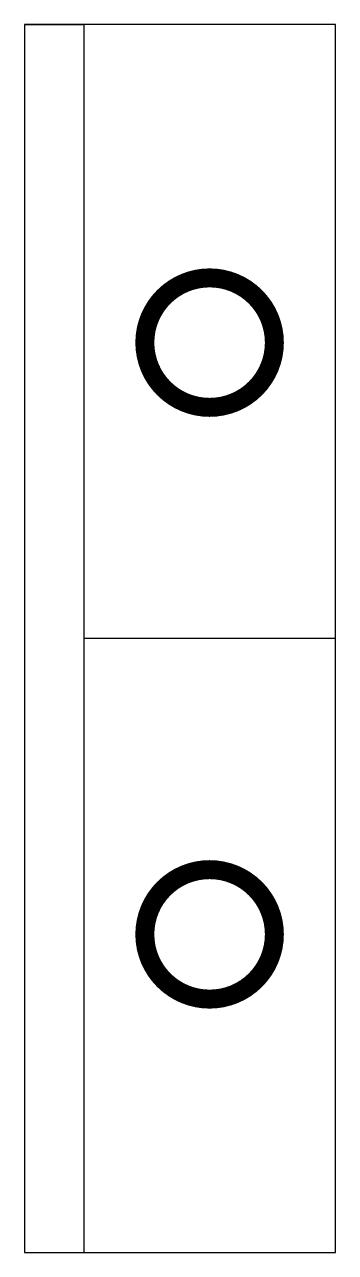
# Model space of a CAD drawing. Header units: millimetres. Extents: x 0 to 10.5, y 0 to 41.5.
import ezdxf

# ---------------------------------------------------------------- set-up
doc = ezdxf.new("R2010")
doc.units = ezdxf.units.MM
doc.layers.add('INSIDE', color=6, linetype='Continuous')

# ---------------------------------------------------------------- blocks, each defined once
blk = doc.blocks.new('DMN15A')
at = {"color": 6}
for p, q in [((-10.5, 20.75), (-8.5, 20.75)), ((-8.5, 20.75), (-8.5, -20.75)), ((0, 0), (-8.5, 0))]:
    blk.add_line(p, q, dxfattribs=at)
blk.add_lwpolyline([(-10.5, 20.75), (-10.5, -20.75), (0, -20.75), (0, 20.75)], close=True, dxfattribs=at)
at = {"layer": 'INSIDE', "const_width": 0.642}
for points in [[(-2.062, 10, -1), (-6.438, 10, -1)], [(-2.062, -10, -1), (-6.438, -10, -1)]]:
    blk.add_lwpolyline(points, format="xyb", close=True, dxfattribs=at)

msp = doc.modelspace()

# ---------------------------------------------------------------- block references
msp.add_blockref('DMN15A', (10.5, 20.75))

doc.saveas('drawing.dxf')
